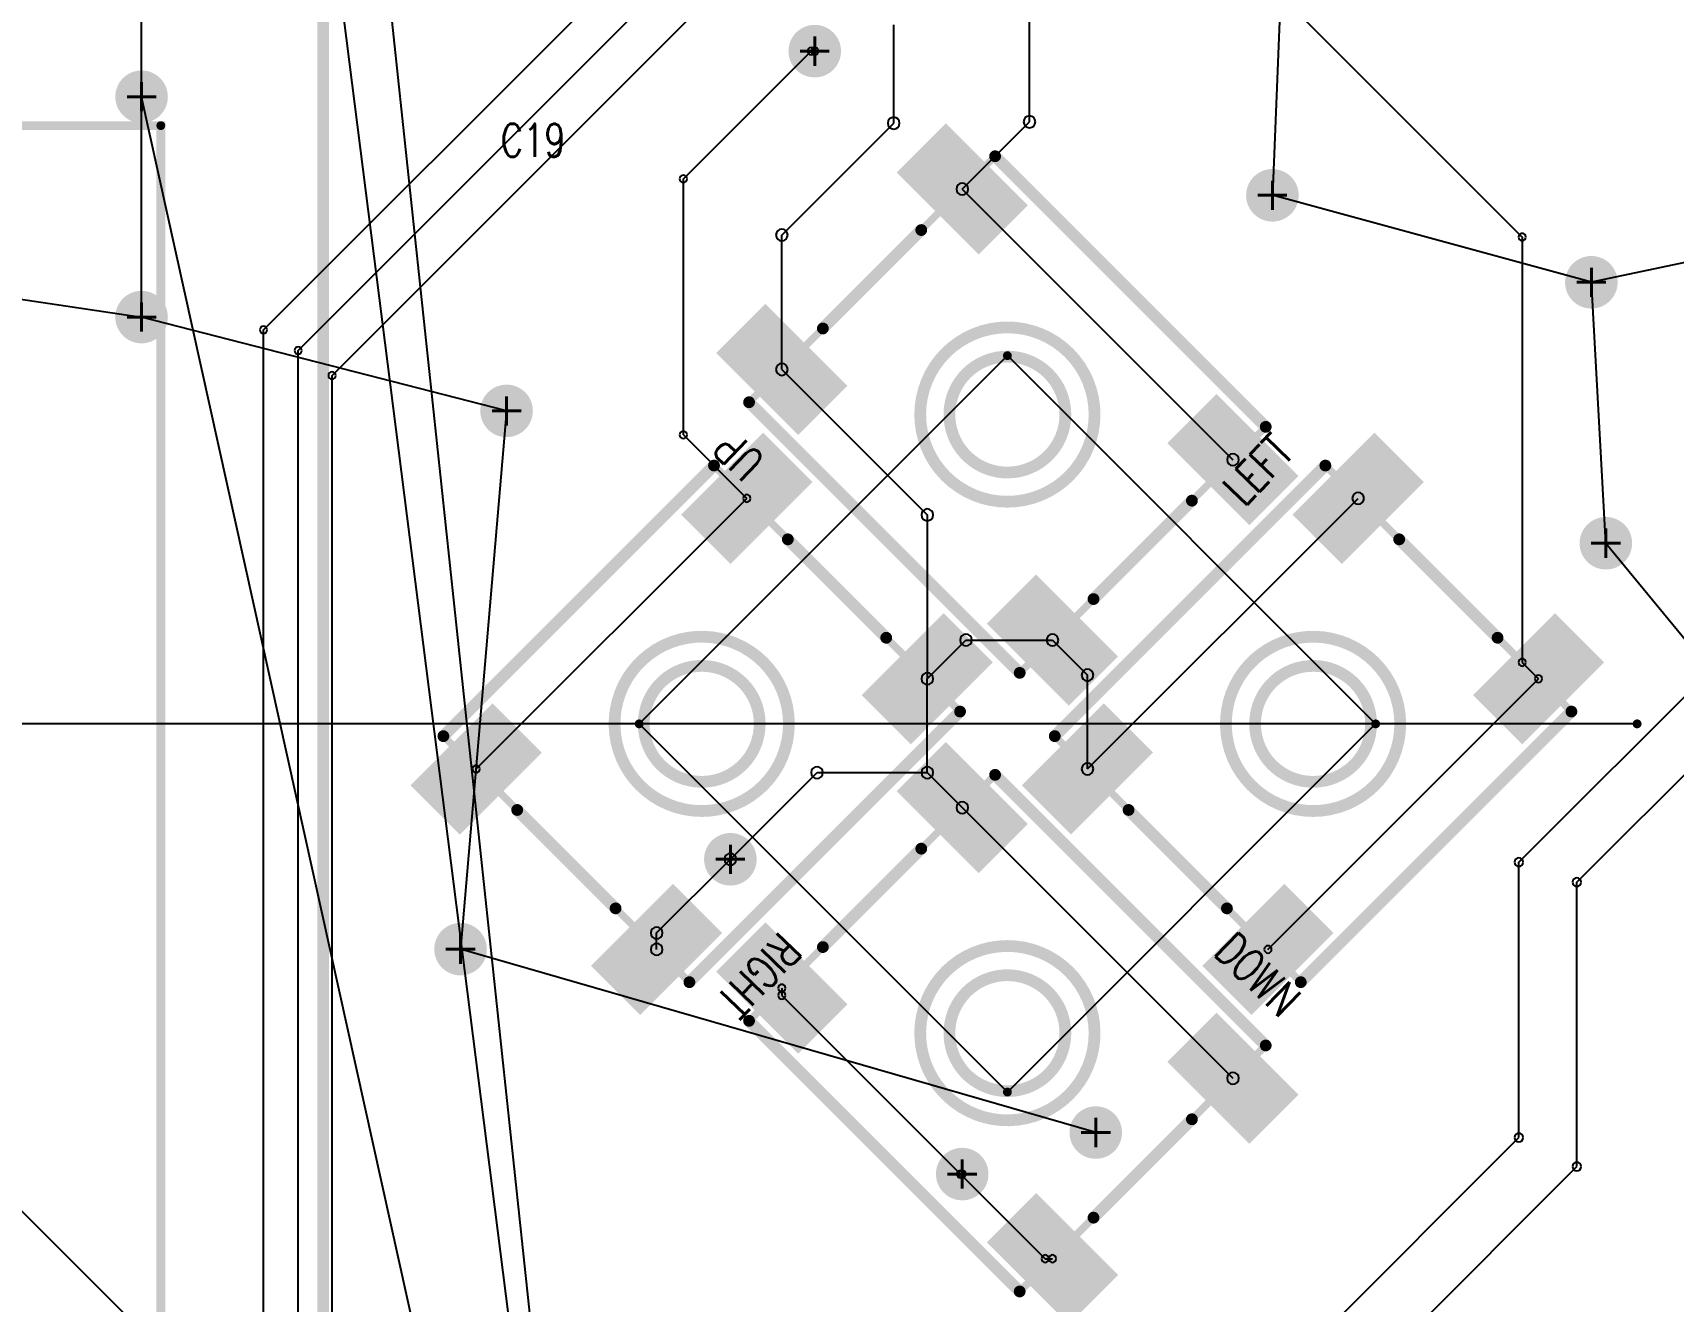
# Model space of a CAD drawing. Extents: x 0 to 113, y -1 to 56.
# Drawn here: x 58.12 to 86.41, y 22.43 to 44.3 of the extents above; entities that cross this region are included whole.
import ezdxf
from ezdxf.enums import TextEntityAlignment as Align

# ---------------------------------------------------------------- set-up
doc = ezdxf.new("R2010")
doc.units = 0
doc.header["$MEASUREMENT"] = 0
for name, pattern in [('SIG_0', [2, 1, 1]), ('SIG_11', [2, 1, 1]), ('SIG_20', [2, 1, 1]), ('SIG_21', [2, 1, 1]), ('SIG_34', [2, 1, 1]), ('SIG_57', [2, 1, 1]), ('SIG_58', [2, 1, 1]), ('SIG_59', [2, 1, 1]), ('SIG_60', [2, 1, 1]), ('SIG_62', [2, 1, 1]), ('SIG_64', [2, 1, 1]), ('SIG_65', [2, 1, 1])]:
    doc.linetypes.add(name, pattern=pattern)
doc.layers.get('0').update_dxf_attribs({"linetype": 'CONTINUOUS'})
for name, color, linetype in [('COPPER_16', 253, 'CONTINUOUS'), ('DRIL_PLTE_THRU_01', 176, 'CONTINUOUS'), ('DRIL_PLTE_THRU_02', 255, 'CONTINUOUS'), ('DRIL_SYMBOL', 254, 'CONTINUOUS'), ('LINK_00', 254, 'CONTINUOUS'), ('PADS_BOT', 253, 'CONTINUOUS'), ('PADS_INNER', 254, 'CONTINUOUS'), ('PADS_TOP', 254, 'CONTINUOUS'), ('PART_BOT_2DLINE_26', 254, 'CONTINUOUS'), ('PART_BOT_COPPER_15', 253, 'CONTINUOUS'), ('PART_BOT_COPPER_26', 254, 'CONTINUOUS'), ('PART_NAME_01', 254, 'CONTINUOUS'), ('PART_NAME_02', 253, 'CONTINUOUS'), ('TRACE_02', 34, 'CONTINUOUS')]:
    doc.layers.add(name, color=color, linetype=linetype)
doc.styles.add('W0$0206446667', font='simplex', dxfattribs={"width": 0.75})

# ---------------------------------------------------------------- blocks, each defined once
blk = doc.blocks.new('DRIL_SYMBOL_0$5')
at = {"layer": 'DRIL_SYMBOL', "const_width": 0.0508}
for points in [[(-0.254, 0), (0.254, 0)], [(0, -0.254), (0, 0.254)]]:
    blk.add_lwpolyline(points, dxfattribs=at)
blk = doc.blocks.new('DRIL_HOLE_0$5')
at = {"const_width": 0.25}
blk.add_lwpolyline([(-0.125, 0, 1), (0.125, 0, 1)], format="xyb", close=True, dxfattribs=at)
blk.add_blockref('DRIL_SYMBOL_0$5', (0, 0))
blk = doc.blocks.new('PAD_50')
at = {"const_width": 0.4532}
blk.add_lwpolyline([(0, -0.2266, 1), (0, 0.2266, 1)], format="xyb", close=True, dxfattribs=at)
blk = doc.blocks.new('SMOOTH_0$2032')
at = {"const_width": 0.1016}
blk.add_lwpolyline([(-0.0508, 0, 1), (0.0508, 0, 1)], format="xyb", close=True, dxfattribs=at)
blk = doc.blocks.new('SMOOTH_0$127')
at = {"const_width": 0.0635}
blk.add_lwpolyline([(-0.03175, 0, 1), (0.03175, 0, 1)], format="xyb", close=True, dxfattribs=at)
blk = doc.blocks.new('PART_BODY_BOT_27')
at = {"layer": 'PART_BOT_2DLINE_26', "const_width": 0.2032}
for points in [[(-1.5033, 0, 1), (1.5033, 0, 1)], [(-1, 0, 1), (1, 0, 1)]]:
    blk.add_lwpolyline(points, format="xyb", close=True, dxfattribs=at)
at = {"layer": 'PART_BOT_COPPER_15', "const_width": 0.127}
for points in [[(-3.3, -3), (-3.3, 3)], [(3.3, 3), (3.3, -3)]]:
    blk.add_lwpolyline(points, dxfattribs=at)
at = {"layer": 'PART_BOT_COPPER_26', "const_width": 0.2032}
for points in [[(-3.3, 3), (3.3, 3)], [(-3.3, -1.2), (-3.3, 1.2)], [(3.3, 1.2), (3.3, -1.2)], [(3.3, -3), (-3.3, -3)]]:
    blk.add_lwpolyline(points, dxfattribs=at)
at = {"layer": 'PART_BOT_COPPER_15'}
for p in [(-3.3, 3), (3.3, 3), (-3.3, -3), (3.3, -3)]:
    blk.add_blockref('SMOOTH_0$127', p, dxfattribs=at)
at = {"layer": 'PART_BOT_COPPER_26'}
for p in [(-3.3, 3), (3.3, 3), (-3.3, 1.2), (3.3, 1.2), (-3.3, -1.2), (3.3, -1.2), (-3.3, -3), (3.3, -3)]:
    blk.add_blockref('SMOOTH_0$2032', p, dxfattribs=at)
blk = doc.blocks.new('DRIL_HOLE_0')
blk.add_lwpolyline([(0, 0, 1), (0, 0, 1)], format="xyb", close=True)
blk = doc.blocks.new('PAD_0')
blk.add_lwpolyline([(0, 0, 1), (0, 0, 1)], format="xyb", close=True)
blk = doc.blocks.new('PAD_5')
at = {"const_width": 1.2}
blk.add_lwpolyline([(-1, 0), (1, 0)], dxfattribs=at)
blk = doc.blocks.new('STK_BOT_39')
at = {"layer": 'DRIL_PLTE_THRU_01'}
blk.add_blockref('DRIL_HOLE_0', (0, 0), dxfattribs=at)
at = {"layer": 'DRIL_PLTE_THRU_02'}
blk.add_blockref('DRIL_HOLE_0', (0, 0), dxfattribs=at)
at = {"layer": 'PADS_BOT'}
blk.add_blockref('PAD_5', (0, 0), dxfattribs=at)
at = {"layer": 'PADS_INNER'}
blk.add_blockref('PAD_0', (0, 0), dxfattribs=at)
at = {"layer": 'PADS_TOP'}
blk.add_blockref('PAD_0', (0, 0), dxfattribs=at)
blk = doc.blocks.new('SMOOTH_0$1524')
at = {"const_width": 0.0762}
blk.add_lwpolyline([(-0.0381, 0, 1), (0.0381, 0, 1)], format="xyb", close=True, dxfattribs=at)
blk = doc.blocks.new('PART_BODY_BOT_25')
at = {"layer": 'PART_BOT_COPPER_15', "const_width": 0.152}
blk.add_lwpolyline([(-14, -14.8), (-14, 20.2), (14, 20.2), (14, -14.8), (-14, -14.8)], dxfattribs=at)
at = {"layer": 'PART_BOT_COPPER_26', "const_width": 0.203}
blk.add_lwpolyline([(-17, -23), (-17, 23), (17, 23), (17, -23), (-17, -23)], dxfattribs=at)
at = {"layer": 'PART_BOT_COPPER_15'}
blk.add_blockref('SMOOTH_0$1524', (14, 20.2), dxfattribs=at)
blk = doc.blocks.new('sad')
at = {"const_width": 0.0762}
for points in [[(74.892, 38.735, 1), (74.968, 38.735, 1)], [(68.542, 32.385, 1), (68.618, 32.385, 1)], [(68.542, 32.385, 1), (68.618, 32.385, 1)], [(81.242, 32.385, 1), (81.318, 32.385, 1)], [(81.242, 32.385, 1), (81.318, 32.385, 1)], [(85.75, 32.385, 1), (85.827, 32.385, 1)], [(74.892, 26.035, 1), (74.968, 26.035, 1)]]:
    blk.add_lwpolyline(points, format="xyb", close=True, dxfattribs=at)
for centre, radius, start, end in [((71.545, 43.986), 0.0635, 0, 180), ((71.545, 43.986), 0.0635, 180, 0), ((71.608, 43.986), 0.0635, 0, 180), ((71.608, 43.986), 0.0635, 180, 0), ((72.97, 42.744), 0.102, 0, 180), ((72.97, 42.744), 0.102, 180, 0), ((75.311, 42.767), 0.102, 0, 180), ((75.311, 42.767), 0.102, 180, 0), ((69.342, 41.783), 0.0635, 0, 180), ((69.342, 41.783), 0.0635, 180, 0), ((74.152, 41.608), 0.102, 0, 180), ((74.152, 41.608), 0.102, 0, 180), ((74.152, 41.608), 0.102, 180, 0), ((74.152, 41.608), 0.102, 180, 0), ((71.041, 40.815), 0.102, 0, 180), ((71.041, 40.815), 0.102, 180, 0), ((83.807, 40.78), 0.0635, 0, 180), ((83.807, 40.78), 0.0635, 180, 0), ((62.103, 39.179), 0.0635, 0, 180), ((62.103, 39.179), 0.0635, 180, 0), ((62.7, 38.824), 0.0635, 0, 180), ((62.7, 38.824), 0.0635, 180, 0), ((71.041, 38.497), 0.102, 0, 180), ((71.041, 38.497), 0.102, 0, 180), ((71.041, 38.497), 0.102, 180, 0), ((71.041, 38.497), 0.102, 180, 0), ((63.284, 38.392), 0.0635, 0, 180), ((63.284, 38.392), 0.0635, 180, 0), ((69.342, 37.369), 0.0635, 0, 180), ((69.342, 37.369), 0.0635, 0, 180), ((69.342, 37.369), 0.0635, 180, 0), ((69.342, 37.369), 0.0635, 180, 0), ((78.819, 36.941), 0.102, 0, 180), ((78.819, 36.941), 0.102, 180, 0), ((70.437, 36.274), 0.0635, 0, 180), ((70.437, 36.274), 0.0635, 0, 180), ((70.437, 36.274), 0.0635, 180, 0), ((70.437, 36.274), 0.0635, 180, 0), ((80.978, 36.274), 0.102, 0, 180), ((80.978, 36.274), 0.102, 180, 0), ((73.549, 35.989), 0.102, 0, 180), ((73.549, 35.989), 0.102, 180, 0), ((74.216, 33.83), 0.102, 0, 180), ((74.216, 33.83), 0.102, 180, 0), ((75.708, 33.83), 0.102, 0, 180), ((75.708, 33.83), 0.102, 0, 180), ((75.708, 33.83), 0.102, 180, 0), ((75.708, 33.83), 0.102, 180, 0), ((83.807, 33.446), 0.0635, 0, 180), ((83.807, 33.446), 0.0635, 180, 0), ((73.549, 33.163), 0.102, 0, 180), ((73.549, 33.163), 0.102, 0, 180), ((73.549, 33.163), 0.102, 0, 180), ((73.549, 33.163), 0.102, 180, 0), ((73.549, 33.163), 0.102, 180, 0), ((73.549, 33.163), 0.102, 180, 0), ((76.311, 33.226), 0.102, 0, 180), ((76.311, 33.226), 0.102, 0, 180), ((76.311, 33.226), 0.102, 180, 0), ((76.311, 33.226), 0.102, 180, 0), ((84.09, 33.163), 0.0635, 0, 180), ((84.09, 33.163), 0.0635, 0, 180), ((84.09, 33.163), 0.0635, 180, 0), ((84.09, 33.163), 0.0635, 180, 0), ((76.311, 31.607), 0.102, 0, 180), ((76.311, 31.607), 0.102, 0, 180), ((65.77, 31.607), 0.0635, 0, 180), ((65.77, 31.607), 0.0635, 180, 0), ((71.647, 31.544), 0.102, 0, 180), ((71.647, 31.544), 0.102, 180, 0), ((73.549, 31.544), 0.102, 0, 180), ((73.549, 31.544), 0.102, 0, 180), ((73.549, 31.544), 0.102, 0, 180), ((73.549, 31.544), 0.102, 180, 0), ((73.549, 31.544), 0.102, 180, 0), ((73.549, 31.544), 0.102, 180, 0), ((76.311, 31.607), 0.102, 180, 0), ((76.311, 31.607), 0.102, 180, 0), ((74.152, 30.94), 0.102, 0, 180), ((74.152, 30.94), 0.102, 0, 180), ((74.152, 30.94), 0.102, 180, 0), ((74.152, 30.94), 0.102, 180, 0), ((70.153, 30.05), 0.102, 0, 180), ((70.153, 30.05), 0.102, 0, 180), ((70.153, 30.05), 0.102, 180, 0), ((70.153, 30.05), 0.102, 180, 0), ((83.75, 30), 0.075, 0, 180), ((83.75, 30), 0.075, 180, 0), ((84.75, 29.655), 0.075, 0, 180), ((84.75, 29.655), 0.075, 180, 0), ((68.882, 28.779), 0.102, 0, 180), ((68.882, 28.779), 0.102, 180, 0), ((68.882, 28.496), 0.102, 0, 180), ((68.882, 28.496), 0.102, 180, 0), ((79.423, 28.496), 0.0635, 0, 180), ((79.423, 28.496), 0.0635, 180, 0), ((71.041, 27.829), 0.0635, 0, 180), ((71.041, 27.829), 0.0635, 180, 0), ((71.041, 27.702), 0.0635, 0, 180), ((71.041, 27.702), 0.0635, 180, 0), ((78.819, 26.273), 0.102, 0, 180), ((78.819, 26.273), 0.102, 180, 0), ((83.75, 25.25), 0.075, 0, 180), ((83.75, 25.25), 0.075, 180, 0), ((74.122, 24.621), 0.0635, 0, 180), ((74.122, 24.621), 0.0635, 0, 180), ((74.122, 24.621), 0.0635, 0, 180), ((74.122, 24.621), 0.0635, 180, 0), ((74.122, 24.621), 0.0635, 180, 0), ((74.122, 24.621), 0.0635, 180, 0), ((74.151, 24.621), 0.0635, 0, 180), ((74.151, 24.621), 0.0635, 180, 0), ((84.75, 24.75), 0.075, 0, 180), ((84.75, 24.75), 0.075, 180, 0), ((75.581, 23.162), 0.0635, 0, 180), ((75.708, 23.162), 0.0635, 0, 180), ((75.581, 23.162), 0.0635, 180, 0), ((75.708, 23.162), 0.0635, 180, 0)]:
    blk.add_arc(centre, radius, start, end)
at = {"layer": 'COPPER_16'}
for p, q in [((74.93, 38.735), (68.58, 32.385)), ((81.28, 32.385), (74.93, 38.735)), ((68.58, 32.385), (0, 32.385)), ((68.58, 32.385), (74.93, 26.035)), ((81.28, 32.385), (68.58, 32.385)), ((74.93, 26.035), (81.28, 32.385)), ((85.788, 32.385), (81.28, 32.385))]:
    blk.add_line(p, q, dxfattribs=at)
at = {"layer": 'LINK_00', "linetype": 'SIG_0'}
for p, q in [((68.6, 4.3), (62.8, 50)), ((79.75, 47.75), (79.5, 41.5)), ((60, 39.4), (60, 46.9)), ((68.6, 4.3), (64.1, 46.6)), ((68.6, 4.3), (60, 43.2)), ((94.5, 42), (85, 40)), ((85, 40), (79.5, 41.5)), ((53.3, 40.4), (60, 39.4)), ((85.25, 35.5), (85, 40)), ((66.294, 37.782), (60, 39.4)), ((66.294, 37.782), (65.5, 28.5)), ((85.25, 35.5), (91, 28.5)), ((76.454, 25.337), (65.5, 28.5))]:
    blk.add_line(p, q, dxfattribs=at)
at = {"layer": 'TRACE_02', "linetype": 'SIG_65'}
for p, q in [((62.103, 39.179), (69.003, 46.08)), ((62.103, 17.971), (62.103, 39.179))]:
    blk.add_line(p, q, dxfattribs=at)
at = {"layer": 'TRACE_02', "linetype": 'SIG_64'}
for p, q in [((62.7, 38.824), (69.977, 46.101)), ((62.7, 18.095), (62.7, 38.824))]:
    blk.add_line(p, q, dxfattribs=at)
at = {"layer": 'TRACE_02', "linetype": 'SIG_57'}
for p, q in [((78.803, 45.783), (83.807, 40.78)), ((83.807, 40.78), (83.807, 33.446)), ((83.807, 33.446), (84.09, 33.163)), ((79.423, 28.496), (84.09, 33.163))]:
    blk.add_line(p, q, dxfattribs=at)
at = {"layer": 'TRACE_02', "linetype": 'SIG_58'}
for p, q in [((75.311, 42.767), (75.311, 45)), ((74.152, 41.608), (75.311, 42.767)), ((74.152, 41.608), (78.819, 36.941))]:
    blk.add_line(p, q, dxfattribs=at)
at = {"layer": 'TRACE_02', "linetype": 'SIG_62'}
for p, q in [((63.284, 38.392), (69.723, 44.831)), ((63.284, 18.221), (63.284, 38.392))]:
    blk.add_line(p, q, dxfattribs=at)
at = {"layer": 'TRACE_02', "linetype": 'SIG_11'}
for p, q in [((72.97, 42.744), (72.97, 44.441)), ((71.041, 40.815), (72.97, 42.744)), ((71.041, 38.497), (71.041, 40.815)), ((71.041, 38.497), (73.549, 35.989)), ((76.311, 31.607), (80.978, 36.274)), ((73.549, 35.989), (73.549, 33.163)), ((73.549, 33.163), (74.216, 33.83)), ((74.216, 33.83), (75.708, 33.83)), ((75.708, 33.83), (76.311, 33.226)), ((73.549, 31.544), (73.549, 33.163)), ((76.311, 31.607), (76.311, 33.226)), ((70.153, 30.05), (71.647, 31.544)), ((71.647, 31.544), (73.549, 31.544)), ((73.549, 31.544), (74.152, 30.94)), ((74.152, 30.94), (78.819, 26.273)), ((68.882, 28.779), (70.153, 30.05)), ((68.882, 28.496), (68.882, 28.779))]:
    blk.add_line(p, q, dxfattribs=at)
at = {"layer": 'TRACE_02', "linetype": 'SIG_60'}
for p, q in [((69.342, 41.783), (71.545, 43.986)), ((71.545, 43.986), (71.608, 43.986)), ((69.342, 37.369), (69.342, 41.783)), ((69.342, 37.369), (70.437, 36.274)), ((65.77, 31.607), (70.437, 36.274))]:
    blk.add_line(p, q, dxfattribs=at)
at = {"layer": 'TRACE_02', "linetype": 'SIG_20'}
for p, q in [((83.75, 30), (87.75, 34)), ((83.75, 25.25), (83.75, 30)), ((78, 19.5), (83.75, 25.25))]:
    blk.add_line(p, q, dxfattribs=at)
at = {"layer": 'TRACE_02', "linetype": 'SIG_21'}
for p, q in [((84.75, 29.655), (88.75, 33.655)), ((84.75, 24.75), (84.75, 29.655)), ((77.25, 17.25), (84.75, 24.75))]:
    blk.add_line(p, q, dxfattribs=at)
at = {"layer": 'TRACE_02', "linetype": 'SIG_34'}
blk.add_line((51.816, 30.099), (60.022, 21.893), dxfattribs=at)
at = {"layer": 'TRACE_02', "linetype": 'SIG_59'}
for p, q in [((71.041, 27.829), (71.041, 27.702)), ((71.041, 27.702), (74.122, 24.621)), ((74.122, 24.621), (75.581, 23.162)), ((74.122, 24.621), (74.151, 24.621)), ((75.581, 23.162), (75.708, 23.162))]:
    blk.add_line(p, q, dxfattribs=at)
at = {"xscale": -1}
for name, p, rotation in [('PART_BODY_BOT_25', (40.132, 28.702), 270), ('STK_BOT_39', (74.152, 41.608), 134.9999999999999), ('PART_BODY_BOT_27', (74.93, 37.719), 134.9999999999999), ('STK_BOT_39', (71.041, 38.497), 134.9999999999999), ('STK_BOT_39', (78.819, 36.941), 134.9999999999999), ('STK_BOT_39', (70.437, 36.274), 225), ('STK_BOT_39', (80.978, 36.274), 45), ('PART_BODY_BOT_27', (69.659, 32.385), 225), ('PART_BODY_BOT_27', (80.201, 32.385), 45), ('STK_BOT_39', (75.708, 33.83), 134.9999999999999), ('STK_BOT_39', (73.549, 33.163), 225), ('STK_BOT_39', (84.09, 33.163), 45), ('STK_BOT_39', (65.77, 31.607), 225), ('STK_BOT_39', (76.311, 31.607), 45), ('STK_BOT_39', (74.152, 30.94), 315), ('PART_BODY_BOT_27', (74.93, 27.051), 315), ('STK_BOT_39', (68.882, 28.496), 225), ('STK_BOT_39', (79.423, 28.496), 45), ('STK_BOT_39', (71.041, 27.829), 315), ('STK_BOT_39', (78.819, 26.273), 315), ('STK_BOT_39', (75.708, 23.162), 315)]:
    blk.add_blockref(name, p, dxfattribs=dict(at, rotation=rotation))
at = {"layer": 'DRIL_PLTE_THRU_01'}
for p in [(71.608, 43.986), (60, 43.2), (79.5, 41.5), (85, 40), (60, 39.4), (66.294, 37.782), (85.25, 35.5), (70.153, 30.05), (65.5, 28.5), (76.454, 25.337), (74.151, 24.621)]:
    blk.add_blockref('DRIL_HOLE_0$5', p, dxfattribs=at)
at = {"layer": 'DRIL_PLTE_THRU_02'}
for p in [(71.608, 43.986), (60, 43.2), (79.5, 41.5), (85, 40), (60, 39.4), (66.294, 37.782), (85.25, 35.5), (70.153, 30.05), (65.5, 28.5), (76.454, 25.337), (74.151, 24.621)]:
    blk.add_blockref('DRIL_HOLE_0$5', p, dxfattribs=at)
at = {"layer": 'PADS_BOT'}
for p in [(71.608, 43.986), (60, 43.2), (79.5, 41.5), (85, 40), (60, 39.4), (66.294, 37.782), (85.25, 35.5), (70.153, 30.05), (65.5, 28.5), (76.454, 25.337), (74.151, 24.621)]:
    blk.add_blockref('PAD_50', p, dxfattribs=at)
at = {"layer": 'PADS_INNER'}
for p in [(71.608, 43.986), (60, 43.2), (79.5, 41.5), (85, 40), (60, 39.4), (66.294, 37.782), (85.25, 35.5), (70.153, 30.05), (65.5, 28.5), (76.454, 25.337), (74.151, 24.621)]:
    blk.add_blockref('PAD_50', p, dxfattribs=at)
at = {"layer": 'PADS_TOP'}
for p in [(71.608, 43.986), (60, 43.2), (79.5, 41.5), (85, 40), (60, 39.4), (66.294, 37.782), (85.25, 35.5), (70.153, 30.05), (65.5, 28.5), (76.454, 25.337), (74.151, 24.621)]:
    blk.add_blockref('PAD_50', p, dxfattribs=at)
at = {"layer": 'PART_NAME_01', "style": 'W0$0206446667', "width": 0.75}
blk.add_text('C19', height=0.569, dxfattribs=at).set_placement((67.31, 42.735), align=Align.TOP_RIGHT)
at = {"layer": 'PART_NAME_02', "style": 'W0$0206446667', "width": 0.75}
for s, rotation, p in [('LEFT', 46, (79.011, 36.111)), ('DOWN', 316, (78.466, 28.424))]:
    blk.add_text(s, height=0.569, rotation=rotation, dxfattribs=at).set_placement(p)
for s, rotation, p in [('UP', 136, (69.815, 37.08)), ('RIGHT', 226, (70.299, 27.27))]:
    blk.add_text(s, height=0.569, rotation=rotation, dxfattribs=at).set_placement(p, align=Align.TOP_RIGHT)

msp = doc.modelspace()

# ---------------------------------------------------------------- block references
at = {"linetype": 'Continuous'}
msp.add_blockref('sad', (0, 0), dxfattribs=at)

doc.saveas('drawing.dxf')
